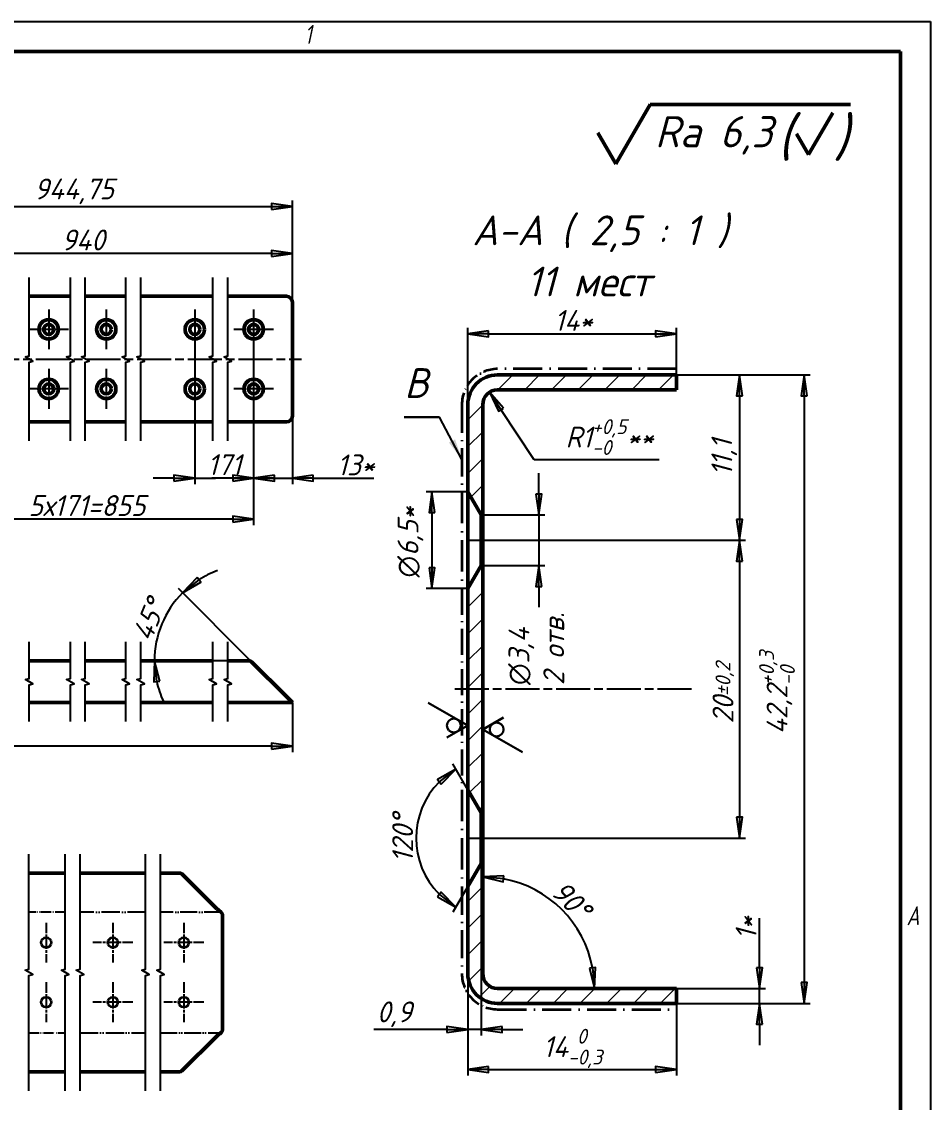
# Model space of a CAD drawing. Header units: millimetres. Extents: x 0 to 840, y 0 to 594.
# Drawn here: x 535.1 to 840, y 231.2 to 594 of the extents above; entities that cross this region are included whole.
import ezdxf
from ezdxf.enums import TextEntityAlignment as Align

# ---------------------------------------------------------------- set-up
doc = ezdxf.new("R2010")
doc.units = ezdxf.units.MM
doc.header["$LTSCALE"] = 2
for name, pattern in [('LT_04', [0.7087, 0.4724, -0.0591, 0.1181, -0.0591]), ('LT_05', [0.37, 0.24, -0.06, 0.01, -0.06]), ('LT_16', [0.68, 0.48, -0.06, 0.01, -0.06, 0.01, -0.06])]:
    doc.linetypes.add(name, pattern=pattern)
for name, color, linetype, lineweight in [('Layer_02', 7, 'Continuous', 50), ('Layer_04', 7, 'Continuous', 50), ('Layer_05', 7, 'Continuous', 25), ('Layer_06', 7, 'Continuous', 25), ('Layer_07', 7, 'Continuous', 25), ('Layer_08', 7, 'Continuous', 25), ('Layer_09', 7, 'LT_04', 25), ('Layer_10', 7, 'Continuous', 25), ('Layer_11', 7, 'Continuous', 18), ('Layer_12', 7, 'Continuous', 50)]:
    doc.layers.add(name, color=color, linetype=linetype, lineweight=lineweight)
doc.styles.add('Style_02', font='ariali.ttf', dxfattribs={"width": 0.8})
doc.styles.add('Style_03', font='GOST Common Italic.ttf')
doc.styles.add('Style_05', font='GOST Common Italic.ttf')
doc.styles.add('Style_09', font='GOST Common Italic.ttf')
doc.dimstyles.new('DimStyle_03', dxfattribs={"dimscale": 2, "dimtxt": 3.5, "dimasz": 3.5, "dimexe": 1, "dimexo": 0, "dimgap": 0.5, "dimtad": 1, "dimrnd": 1e-08, "dimtxsty": 'Style_03', "dimblk": 'Filled-1', "dimcen": 2.5, "dimdle": 15, "dimclrd": 256, "dimclre": 256, "dimclrt": 256, "dimazin": 2, "dimtfac": 0.714286, "dimtdec": 3, "dimtmove": 0, "dimatfit": 3, "dimlwd": -1, "dimlwe": 25})
doc.dimstyles.new('DimStyle_06', dxfattribs={"dimscale": 2, "dimtxt": 3.5, "dimasz": 3.5, "dimexe": 1, "dimexo": 0, "dimgap": 0.5, "dimtad": 1, "dimrnd": 1e-08, "dimtxsty": 'Style_03', "dimblk": 'Filled-1', "dimcen": 2.5, "dimdle": 15, "dimclrd": 256, "dimclre": 256, "dimclrt": 256, "dimazin": 2, "dimtfac": 0.714286, "dimtdec": 3, "dimtmove": 0, "dimatfit": 3, "dimlwd": 25, "dimlwe": 25})

# ---------------------------------------------------------------- blocks, each defined once
blk = doc.blocks.new('Block_19')
at = {"layer": 'Layer_04', "lineweight": 25}
for p, q in [((0, 297), (420, 297)), ((420, 297), (420, 0))]:
    blk.add_line(p, q, dxfattribs=at)
at = {"layer": 'Layer_04'}
for p, q in [((415, 292), (20, 292)), ((415, 5), (415, 292))]:
    blk.add_line(p, q, dxfattribs=at)
at = {"layer": 'Layer_04', "char_height": 3.17, "attachment_point": 1, "style": 'Style_02'}
for s, insert, width in [('\\fGOST Common|b0|i1;\\H3.1700;1', (315.02, 296.44), 5.2327), ('\\fGOST Common|b0|i1;\\H3.1700;A', (416, 148.5), 5.0704)]:
    blk.add_mtext(s, dxfattribs=dict(at, insert=insert, width=width))
blk = doc.blocks.new('Block_08')
at = {"layer": 'Layer_12', "lineweight": 50}
for p, q in [((-9.099, -3.6), (-8.002, -1.7)), ((-8.002, -1.7), (-1.6, -1.7)), ((-2.939, -3.3), (-2.169, -1.967)), ((-9.676, -2.6), (-9.099, -3.6)), ((-3.324, -2.633), (-2.939, -3.3))]:
    blk.add_line(p, q, dxfattribs=at)
at = {"layer": 'Layer_07', "attachment_point": 7, "style": 'Style_03'}
for s, insert, char_height in [('\\A1;\\fGOST Common|b0|i1;\\H1.0000;Ra 6,3', (-7.848, -3.3), 1), ('\\A1;\\fGOST Common|b0|i1;\\H1.3000;(', (-3.939, -3.5), 1.3), ('\\A1;\\fGOST Common|b0|i1;\\H1.3000;)', (-2.139, -3.5), 1.3)]:
    blk.add_mtext(s, dxfattribs=dict(at, insert=insert, char_height=char_height))
blk = doc.blocks.new('Filled-1')
at = {"color": 0}
for p, q in [((0, 0), (-1, 0.143)), ((-1, 0.143), (-1, -0.143)), ((-1, 0), (0, 0)), ((-1, -0.143), (0, 0))]:
    blk.add_line(p, q, dxfattribs=at)
at = {"color": 0, "flags": 128}
blk.add_lwpolyline([(-1, -0.143), (0, 0), (-1, 0.143), (-1, -0.143)], dxfattribs=at)
at = {"color": 0}
blk.add_solid([(-1, -0.143), (0, 0), (-1, 0.143), (-1, -0.143)], dxfattribs=at)
blk = doc.blocks.new('*D20')
at = {"layer": 'Defpoints', "color": 0, "linetype": 'Continuous'}
for p in [(754.8, 475.4), (754.8, 264.4), (797.62, 264.4)]:
    blk.add_point(p, dxfattribs=at)
at = {"layer": 'Layer_10', "linetype": 'Continuous', "lineweight": 25}
for p, q in [((754.8, 475.4), (799.62, 475.4)), ((797.62, 468.4), (797.62, 271.4)), ((754.8, 264.4), (799.62, 264.4))]:
    blk.add_line(p, q, dxfattribs=at)
at = {"layer": 'Layer_10', "linetype": 'Continuous', "lineweight": 25, "xscale": 7, "yscale": 7, "zscale": 7}
for p, rotation in [((797.62, 475.4), 90), ((797.62, 264.4), 270)]:
    blk.add_blockref('Filled-1', p, dxfattribs=dict(at, rotation=rotation))
at = {"layer": 'Layer_10', "linetype": 'Continuous', "lineweight": 25, "insert": (782.55, 354.8), "char_height": 7, "attachment_point": 1, "rotation": 90, "style": 'Style_03'}
blk.add_mtext('\\A1;42,2{\\H5;\\S+0,3^ -0;}', dxfattribs=at)
blk = doc.blocks.new('*D21')
at = {"layer": 'Defpoints', "color": 0, "linetype": 'Continuous'}
for p in [(692.04, 469.56), (694.8, 465.4)]:
    blk.add_point(p, dxfattribs=at)
at = {"layer": 'Layer_10', "linetype": 'Continuous', "lineweight": 25}
for p, q in [((707.12, 446.86), (695.91, 463.73)), ((748.96, 446.86), (707.12, 446.86))]:
    blk.add_line(p, q, dxfattribs=at)
at = {"layer": 'Layer_10', "linetype": 'Continuous', "lineweight": 25, "xscale": 7, "yscale": 7, "zscale": 7, "rotation": 123.587251775582}
blk.add_blockref('Filled-1', (692.04, 469.56), dxfattribs=at)
at = {"layer": 'Layer_10', "linetype": 'Continuous', "lineweight": 25, "insert": (717.6, 460.52), "char_height": 7, "attachment_point": 1, "style": 'Style_03'}
blk.add_mtext('\\A1;\\fGOST Common|b0|i1;R1{\\H5;\\S+0,5^ -0;}**', dxfattribs=at)
blk = doc.blocks.new('*D22')
at = {"layer": 'Defpoints', "color": 0, "linetype": 'Continuous'}
for p in [(684.8, 274.4), (754.8, 264.4), (754.8, 242.21)]:
    blk.add_point(p, dxfattribs=at)
at = {"layer": 'Layer_10', "linetype": 'Continuous', "lineweight": 25}
for p, q in [((684.8, 274.4), (684.8, 240.21)), ((754.8, 264.4), (754.8, 240.21)), ((691.8, 242.21), (747.8, 242.21))]:
    blk.add_line(p, q, dxfattribs=at)
at = {"layer": 'Layer_10', "linetype": 'Continuous', "lineweight": 25, "xscale": 7, "yscale": 7, "zscale": 7, "rotation": 180}
blk.add_blockref('Filled-1', (684.8, 242.21), dxfattribs=at)
at = {"layer": 'Layer_10', "linetype": 'Continuous', "lineweight": 25, "xscale": 7, "yscale": 7, "zscale": 7}
blk.add_blockref('Filled-1', (754.8, 242.21), dxfattribs=at)
at = {"layer": 'Layer_10', "linetype": 'Continuous', "lineweight": 25, "insert": (710.02, 255.88), "char_height": 7, "attachment_point": 1, "style": 'Style_03'}
blk.add_mtext('\\A1;14{\\H5;\\S 0^ -0,3;}', dxfattribs=at)
blk = doc.blocks.new('*D23')
at = {"layer": 'Defpoints', "color": 0, "linetype": 'Continuous'}
for p in [(722.28, 288.15), (689.8, 274.4), (689.8, 269.4), (754.8, 269.4)]:
    blk.add_point(p, dxfattribs=at)
at = {"layer": 'Layer_10', "linetype": 'Continuous', "lineweight": 25}
blk.add_arc((689.8, 269.4), 37.5, 10.7108, 79.2892, dxfattribs=at)
at = {"layer": 'Layer_10', "linetype": 'Continuous', "lineweight": 25, "xscale": 7, "yscale": 7, "zscale": 7}
for p, rotation in [((689.8, 306.9), 174.6445993869469), ((727.3, 269.4), 275.3554006130528)]:
    blk.add_blockref('Filled-1', p, dxfattribs=dict(at, rotation=rotation))
at = {"layer": 'Layer_10', "linetype": 'Continuous', "lineweight": 25, "insert": (717.25, 306.29), "char_height": 7, "attachment_point": 1, "rotation": 315, "style": 'Style_03'}
blk.add_mtext('\\A1;90°', dxfattribs=at)
blk = doc.blocks.new('*D24')
at = {"layer": 'Defpoints', "color": 0, "linetype": 'Continuous'}
for p in [(754.8, 269.4), (782.68, 269.4), (754.8, 264.4)]:
    blk.add_point(p, dxfattribs=at)
at = {"layer": 'Layer_10', "linetype": 'Continuous', "lineweight": 25}
for p, q in [((782.68, 276.4), (782.68, 293.03)), ((754.8, 269.4), (784.68, 269.4)), ((782.68, 264.4), (782.68, 269.4)), ((754.8, 264.4), (784.68, 264.4)), ((782.68, 257.4), (782.68, 250.4))]:
    blk.add_line(p, q, dxfattribs=at)
at = {"layer": 'Layer_10', "linetype": 'Continuous', "lineweight": 25, "xscale": 7, "yscale": 7, "zscale": 7}
for p, rotation in [((782.68, 269.4), 270), ((782.68, 264.4), 90)]:
    blk.add_blockref('Filled-1', p, dxfattribs=dict(at, rotation=rotation))
at = {"layer": 'Layer_10', "linetype": 'Continuous', "lineweight": 25, "insert": (774.68, 285.77), "char_height": 7, "attachment_point": 1, "rotation": 90, "style": 'Style_03'}
blk.add_mtext('\\A1;\\fGOST Common|b0|i1;1*', dxfattribs=at)
blk = doc.blocks.new('*D26')
at = {"layer": 'Defpoints', "color": 0, "linetype": 'Continuous'}
for p in [(584, 395.56), (604.29, 379.42), (611.94, 379.43), (611.95, 379.42)]:
    blk.add_point(p, dxfattribs=at)
at = {"layer": 'Layer_10', "linetype": 'Continuous', "lineweight": 25}
for p, q in [((611.94, 379.43), (587.71, 403.66)), ((604.29, 379.42), (577.67, 379.42))]:
    blk.add_line(p, q, dxfattribs=at)
for start, end in [(110.1021, 122.551), (135, 180), (192.449, 204.8979)]:
    blk.add_arc((611.95, 379.42), 32.28, start, end, dxfattribs=at)
at = {"layer": 'Layer_10', "linetype": 'Continuous', "lineweight": 25, "xscale": 7, "yscale": 7, "zscale": 7}
for p, rotation in [((589.13, 402.25), 218.7755188875438), ((579.67, 379.42), 96.2244811123814)]:
    blk.add_blockref('Filled-1', p, dxfattribs=dict(at, rotation=rotation))
at = {"layer": 'Layer_10', "linetype": 'Continuous', "lineweight": 25, "insert": (571.98, 388.17), "char_height": 7, "attachment_point": 1, "rotation": 67.5, "style": 'Style_03'}
blk.add_mtext('\\A1;45°', dxfattribs=at)
blk = doc.blocks.new('*D27')
at = {"layer": 'Defpoints', "color": 0, "linetype": 'Continuous'}
for p in [(684.8, 419.9), (684.8, 319.9), (775.93, 319.9)]:
    blk.add_point(p, dxfattribs=at)
at = {"layer": 'Layer_10', "linetype": 'Continuous', "lineweight": 25}
for p, q in [((684.8, 419.9), (777.93, 419.9)), ((775.93, 412.9), (775.93, 326.9)), ((684.8, 319.9), (777.93, 319.9))]:
    blk.add_line(p, q, dxfattribs=at)
at = {"layer": 'Layer_10', "linetype": 'Continuous', "lineweight": 25, "xscale": 7, "yscale": 7, "zscale": 7}
for p, rotation in [((775.93, 419.9), 90), ((775.93, 319.9), 270)]:
    blk.add_blockref('Filled-1', p, dxfattribs=dict(at, rotation=rotation))
at = {"layer": 'Layer_10', "linetype": 'Continuous', "lineweight": 25, "insert": (766.93, 358.4), "char_height": 7, "attachment_point": 1, "rotation": 90, "style": 'Style_03'}
blk.add_mtext('\\A1;20{\\H5;±0,2}', dxfattribs=at)
blk = doc.blocks.new('*D29')
at = {"layer": 'Defpoints', "color": 0, "linetype": 'Continuous'}
for p in [(625.95, 531.93), (625.95, 499.79), (481.15, 480.69)]:
    blk.add_point(p, dxfattribs=at)
at = {"layer": 'Layer_10', "linetype": 'Continuous', "lineweight": 25}
for p, q in [((481.15, 480.69), (481.15, 533.93)), ((625.95, 499.79), (625.95, 533.93)), ((488.15, 531.93), (618.95, 531.93))]:
    blk.add_line(p, q, dxfattribs=at)
at = {"layer": 'Layer_10', "linetype": 'Continuous', "lineweight": 25, "xscale": 7, "yscale": 7, "zscale": 7, "rotation": 180}
blk.add_blockref('Filled-1', (481.15, 531.93), dxfattribs=at)
at = {"layer": 'Layer_10', "linetype": 'Continuous', "lineweight": 25, "xscale": 7, "yscale": 7, "zscale": 7}
blk.add_blockref('Filled-1', (625.95, 531.93), dxfattribs=at)
at = {"layer": 'Layer_10', "linetype": 'Continuous', "lineweight": 25, "insert": (539.31, 541.33), "char_height": 7, "attachment_point": 1, "style": 'Style_03'}
blk.add_mtext('\\A1;944,75', dxfattribs=at)
blk = doc.blocks.new('*D31')
at = {"layer": 'Defpoints', "color": 0, "linetype": 'Continuous'}
for p in [(754.8, 475.4), (694.8, 419.9), (775.93, 419.9)]:
    blk.add_point(p, dxfattribs=at)
at = {"layer": 'Layer_10', "linetype": 'Continuous', "lineweight": 25}
for p, q in [((754.8, 475.4), (777.93, 475.4)), ((775.93, 468.4), (775.93, 426.9)), ((694.8, 419.9), (777.93, 419.9))]:
    blk.add_line(p, q, dxfattribs=at)
at = {"layer": 'Layer_10', "linetype": 'Continuous', "lineweight": 25, "xscale": 7, "yscale": 7, "zscale": 7}
for p, rotation in [((775.93, 475.4), 90), ((775.93, 419.9), 270)]:
    blk.add_blockref('Filled-1', p, dxfattribs=dict(at, rotation=rotation))
at = {"layer": 'Layer_10', "linetype": 'Continuous', "lineweight": 25, "insert": (766.53, 441.49), "char_height": 7, "attachment_point": 1, "rotation": 90, "style": 'Style_03'}
blk.add_mtext('\\A1;11,1', dxfattribs=at)
blk = doc.blocks.new('*D32')
at = {"layer": 'Defpoints', "color": 0, "linetype": 'Continuous'}
for p in [(689.8, 428.4), (708.66, 428.4), (689.8, 411.4)]:
    blk.add_point(p, dxfattribs=at)
at = {"layer": 'Layer_10', "linetype": 'Continuous', "lineweight": 25}
for p, q in [((708.66, 435.4), (708.66, 442.4)), ((689.8, 428.4), (710.66, 428.4)), ((708.66, 428.4), (708.66, 411.4)), ((689.8, 411.4), (710.66, 411.4)), ((708.66, 404.4), (708.66, 397.4))]:
    blk.add_line(p, q, dxfattribs=at)
at = {"layer": 'Layer_10', "linetype": 'Continuous', "lineweight": 25, "xscale": 7, "yscale": 7, "zscale": 7}
for p, rotation in [((708.66, 428.4), 270), ((708.66, 411.4), 90)]:
    blk.add_blockref('Filled-1', p, dxfattribs=dict(at, rotation=rotation))
at = {"layer": 'Layer_10', "linetype": 'Continuous', "lineweight": 25, "insert": (698.47, 371.29), "char_height": 7, "attachment_point": 1, "rotation": 90, "style": 'Style_03'}
blk.add_mtext('\\A1;\\fAIGDT|b0|i0;n\\fGOST Common|b0|i1;3,4\\P\\fGOST Common|b0|i1;2 отв.', dxfattribs=at)
blk = doc.blocks.new('*D33')
at = {"layer": 'Defpoints', "color": 0, "linetype": 'Continuous'}
for p in [(684.8, 436.15), (672.79, 403.65), (684.8, 403.65)]:
    blk.add_point(p, dxfattribs=at)
at = {"layer": 'Layer_10', "linetype": 'Continuous', "lineweight": 25}
for p, q in [((684.8, 436.15), (670.79, 436.15)), ((672.79, 429.15), (672.79, 410.65)), ((684.8, 403.65), (670.79, 403.65))]:
    blk.add_line(p, q, dxfattribs=at)
at = {"layer": 'Layer_10', "linetype": 'Continuous', "lineweight": 25, "xscale": 7, "yscale": 7, "zscale": 7}
for p, rotation in [((672.79, 436.15), 90), ((672.79, 403.65), 270)]:
    blk.add_blockref('Filled-1', p, dxfattribs=dict(at, rotation=rotation))
at = {"layer": 'Layer_10', "linetype": 'Continuous', "lineweight": 25, "insert": (661.26, 407.39), "char_height": 7, "attachment_point": 1, "rotation": 90, "style": 'Style_03'}
blk.add_mtext('\\A1;\\fAIGDT|b0|i0;n\\fGOST Common|b0|i1;6,5*', dxfattribs=at)
blk = doc.blocks.new('*D34')
at = {"layer": 'Defpoints', "color": 0, "linetype": 'Continuous'}
for p in [(684.8, 336.15), (669.06, 329.04), (694.19, 319.9), (689.28, 311.4)]:
    blk.add_point(p, dxfattribs=at)
at = {"layer": 'Layer_10', "linetype": 'Continuous', "lineweight": 25}
for p, q in [((684.8, 336.15), (679.82, 344.79)), ((689.28, 311.4), (679.82, 295.01))]:
    blk.add_line(p, q, dxfattribs=at)
blk.add_arc((694.19, 319.9), 26.74, 135.0432, 224.9568, dxfattribs=at)
at = {"layer": 'Layer_10', "linetype": 'Continuous', "lineweight": 25, "xscale": 7, "yscale": 7, "zscale": 7}
for p, rotation in [((680.82, 343.05), 37.52158526604798), ((680.82, 296.74), 322.4784147339587)]:
    blk.add_blockref('Filled-1', p, dxfattribs=dict(at, rotation=rotation))
at = {"layer": 'Layer_10', "linetype": 'Continuous', "lineweight": 25, "insert": (659.45, 311.69), "char_height": 7, "attachment_point": 1, "rotation": 90, "style": 'Style_03'}
blk.add_mtext('\\A1;120°', dxfattribs=at)
blk = doc.blocks.new('*D35')
at = {"layer": 'Defpoints', "color": 0, "linetype": 'Continuous'}
for p in [(689.28, 311.4), (684.8, 303.65), (684.8, 255.66)]:
    blk.add_point(p, dxfattribs=at)
at = {"layer": 'Layer_10', "linetype": 'Continuous', "lineweight": 25}
for p, q in [((689.28, 311.4), (689.28, 253.66)), ((684.8, 303.65), (684.8, 253.66)), ((677.8, 255.66), (653.28, 255.66)), ((689.28, 255.66), (684.8, 255.66)), ((696.28, 255.66), (703.28, 255.66))]:
    blk.add_line(p, q, dxfattribs=at)
at = {"layer": 'Layer_10', "linetype": 'Continuous', "lineweight": 25, "xscale": 7, "yscale": 7, "zscale": 7}
blk.add_blockref('Filled-1', (684.8, 255.66), dxfattribs=at)
at = {"layer": 'Layer_10', "linetype": 'Continuous', "lineweight": 25, "xscale": 7, "yscale": 7, "zscale": 7, "rotation": 180}
blk.add_blockref('Filled-1', (689.28, 255.66), dxfattribs=at)
at = {"layer": 'Layer_10', "linetype": 'Continuous', "lineweight": 25, "insert": (654.28, 265.06), "char_height": 7, "attachment_point": 1, "style": 'Style_03'}
blk.add_mtext('\\A1;0,9', dxfattribs=at)
blk = doc.blocks.new('*D36')
at = {"layer": 'Defpoints', "color": 0, "linetype": 'Continuous'}
for p in [(612.95, 490.69), (625.95, 461.59), (612.95, 440.69)]:
    blk.add_point(p, dxfattribs=at)
at = {"layer": 'Layer_10', "linetype": 'Continuous', "lineweight": 25}
for p, q in [((612.95, 490.69), (612.95, 438.69)), ((625.95, 461.59), (625.95, 438.69)), ((605.95, 440.69), (598.95, 440.69)), ((612.95, 440.69), (625.95, 440.69)), ((632.95, 440.69), (653.28, 440.69))]:
    blk.add_line(p, q, dxfattribs=at)
at = {"layer": 'Layer_10', "linetype": 'Continuous', "lineweight": 25, "xscale": 7, "yscale": 7, "zscale": 7}
blk.add_blockref('Filled-1', (612.95, 440.69), dxfattribs=at)
at = {"layer": 'Layer_10', "linetype": 'Continuous', "lineweight": 25, "xscale": 7, "yscale": 7, "zscale": 7, "rotation": 180}
blk.add_blockref('Filled-1', (625.95, 440.69), dxfattribs=at)
at = {"layer": 'Layer_10', "linetype": 'Continuous', "lineweight": 25, "insert": (640.95, 448.69), "char_height": 7, "attachment_point": 1, "style": 'Style_03'}
blk.add_mtext('\\A1;\\fGOST Common|b0|i1;13*', dxfattribs=at)
blk = doc.blocks.new('*D37')
at = {"layer": 'Defpoints', "color": 0, "linetype": 'Continuous'}
for p in [(593.2, 490.69), (612.95, 490.69), (593.2, 440.69)]:
    blk.add_point(p, dxfattribs=at)
at = {"layer": 'Layer_10', "linetype": 'Continuous', "lineweight": 25}
for p, q in [((593.2, 490.69), (593.2, 438.69)), ((612.95, 490.69), (612.95, 438.69)), ((586.2, 440.69), (579.2, 440.69)), ((593.2, 440.69), (600.2, 440.69)), ((605.95, 440.69), (600.2, 440.69)), ((612.95, 440.69), (605.95, 440.69)), ((619.95, 440.69), (626.95, 440.69))]:
    blk.add_line(p, q, dxfattribs=at)
at = {"layer": 'Layer_10', "linetype": 'Continuous', "lineweight": 25, "xscale": 7, "yscale": 7, "zscale": 7}
blk.add_blockref('Filled-1', (593.2, 440.69), dxfattribs=at)
at = {"layer": 'Layer_10', "linetype": 'Continuous', "lineweight": 25, "xscale": 7, "yscale": 7, "zscale": 7, "rotation": 180}
blk.add_blockref('Filled-1', (612.95, 440.69), dxfattribs=at)
at = {"layer": 'Layer_10', "linetype": 'Continuous', "lineweight": 25, "insert": (597.46, 448.78), "char_height": 7, "attachment_point": 1, "style": 'Style_03'}
blk.add_mtext('\\A1;171', dxfattribs=at)
blk = doc.blocks.new('*D38')
at = {"layer": 'Defpoints', "color": 0, "linetype": 'Continuous'}
for p in [(505.61, 490.69), (612.95, 490.69), (505.61, 426.95)]:
    blk.add_point(p, dxfattribs=at)
at = {"layer": 'Layer_10', "linetype": 'Continuous', "lineweight": 25}
for p, q in [((505.61, 490.69), (505.61, 424.95)), ((612.95, 490.69), (612.95, 424.95)), ((605.95, 426.95), (512.61, 426.95))]:
    blk.add_line(p, q, dxfattribs=at)
at = {"layer": 'Layer_10', "linetype": 'Continuous', "lineweight": 25, "xscale": 7, "yscale": 7, "zscale": 7, "rotation": 180}
blk.add_blockref('Filled-1', (505.61, 426.95), dxfattribs=at)
at = {"layer": 'Layer_10', "linetype": 'Continuous', "lineweight": 25, "xscale": 7, "yscale": 7, "zscale": 7}
blk.add_blockref('Filled-1', (612.95, 426.95), dxfattribs=at)
at = {"layer": 'Layer_10', "linetype": 'Continuous', "lineweight": 25, "insert": (537.39, 435.04), "char_height": 7, "attachment_point": 1, "style": 'Style_03'}
blk.add_mtext('\\A1;\\fGOST Common|b0|i1;5х171=855', dxfattribs=at)
blk = doc.blocks.new('*D42')
at = {"layer": 'Defpoints', "color": 0, "linetype": 'Continuous'}
for p in [(100.92, 365.42), (625.95, 365.42), (100.92, 350.76)]:
    blk.add_point(p, dxfattribs=at)
at = {"layer": 'Layer_10', "linetype": 'Continuous', "lineweight": 25}
for p, q in [((100.92, 365.42), (100.92, 348.76)), ((625.95, 365.42), (625.95, 348.76)), ((618.95, 350.76), (107.92, 350.76))]:
    blk.add_line(p, q, dxfattribs=at)
at = {"layer": 'Layer_10', "linetype": 'Continuous', "lineweight": 25, "xscale": 7, "yscale": 7, "zscale": 7, "rotation": 180}
blk.add_blockref('Filled-1', (100.92, 350.76), dxfattribs=at)
at = {"layer": 'Layer_10', "linetype": 'Continuous', "lineweight": 25, "xscale": 7, "yscale": 7, "zscale": 7}
blk.add_blockref('Filled-1', (625.95, 350.76), dxfattribs=at)
at = {"layer": 'Layer_10', "linetype": 'Continuous', "lineweight": 25, "insert": (354.56, 358.85), "char_height": 7, "attachment_point": 1, "style": 'Style_03'}
blk.add_mtext('\\A1;1907', dxfattribs=at)
blk = doc.blocks.new('Block_15')
at = {"layer": 'Layer_12', "lineweight": 30}
for p, q in [((0, 0), (1.097, 1.9)), ((-0.577, 1), (0, 0))]:
    blk.add_line(p, q, dxfattribs=at)
blk.add_circle((0, 0.667), 0.333, dxfattribs=at)
blk = doc.blocks.new('Block_16')
at = {"layer": 'Layer_12', "lineweight": 30}
for p, q in [((0, 0), (1.097, 1.9)), ((-0.577, 1), (0, 0))]:
    blk.add_line(p, q, dxfattribs=at)
blk.add_circle((0, 0.667), 0.333, dxfattribs=at)
blk = doc.blocks.new('*D45')
at = {"layer": 'Defpoints', "color": 0, "linetype": 'Continuous'}
for p in [(485.9, 516.19), (625.95, 499.79), (485.9, 480.69)]:
    blk.add_point(p, dxfattribs=at)
at = {"layer": 'Layer_10', "linetype": 'Continuous', "lineweight": 25}
for p, q in [((485.9, 480.69), (485.9, 518.19)), ((618.95, 516.19), (492.9, 516.19)), ((625.95, 499.79), (625.95, 518.19))]:
    blk.add_line(p, q, dxfattribs=at)
at = {"layer": 'Layer_10', "linetype": 'Continuous', "lineweight": 25, "xscale": 7, "yscale": 7, "zscale": 7, "rotation": 180}
blk.add_blockref('Filled-1', (485.9, 516.19), dxfattribs=at)
at = {"layer": 'Layer_10', "linetype": 'Continuous', "lineweight": 25, "xscale": 7, "yscale": 7, "zscale": 7}
blk.add_blockref('Filled-1', (625.95, 516.19), dxfattribs=at)
at = {"layer": 'Layer_10', "linetype": 'Continuous', "lineweight": 25, "insert": (548.49, 524.19), "char_height": 7, "attachment_point": 1, "style": 'Style_03'}
blk.add_mtext('\\A1;940', dxfattribs=at)
blk = doc.blocks.new('Block_18')
at = {"layer": 'Layer_12', "lineweight": 30}
blk.add_line((0, 0), (-1.682, 0), dxfattribs=at)
at = {"layer": 'Layer_07', "style": 'Style_09'}
blk.add_text('В', height=1.426, dxfattribs=at).set_placement((-1.682, 0.5), align=Align.BOTTOM_LEFT)
blk = doc.blocks.new('*D53')
at = {"layer": 'Defpoints', "color": 0, "linetype": 'Continuous'}
for p in [(754.8, 489.18), (754.8, 475.4), (684.8, 465.4)]:
    blk.add_point(p, dxfattribs=at)
at = {"layer": 'Layer_10', "linetype": 'Continuous', "lineweight": 25}
for p, q in [((684.8, 465.4), (684.8, 491.18)), ((754.8, 475.4), (754.8, 491.18)), ((691.8, 489.18), (747.8, 489.18))]:
    blk.add_line(p, q, dxfattribs=at)
at = {"layer": 'Layer_10', "linetype": 'Continuous', "lineweight": 25, "xscale": 7, "yscale": 7, "zscale": 7, "rotation": 180}
blk.add_blockref('Filled-1', (684.8, 489.18), dxfattribs=at)
at = {"layer": 'Layer_10', "linetype": 'Continuous', "lineweight": 25, "xscale": 7, "yscale": 7, "zscale": 7}
blk.add_blockref('Filled-1', (754.8, 489.18), dxfattribs=at)
at = {"layer": 'Layer_10', "linetype": 'Continuous', "lineweight": 25, "insert": (713.78, 497.18), "char_height": 7, "attachment_point": 1, "style": 'Style_03'}
blk.add_mtext('\\A1;\\fGOST Common|b0|i1;14*', dxfattribs=at)

msp = doc.modelspace()

# ---------------------------------------------------------------- hatches: boundary and pattern name
at = {"layer": 'Layer_11'}
h = msp.add_hatch(dxfattribs=at)
h.set_pattern_fill('ANSI31', color=256, scale=50.8, style=0)
h.set_pattern_definition([(45, (0, 0), (-4.49013, 4.49013), [])])
h.paths.add_polyline_path([(689.2782, 328.3978), (689.8037, 328.3978), (689.8037, 411.3978), (689.2782, 411.3978), (684.8037, 403.6478), (684.8037, 336.1478)])
edge = h.paths.add_edge_path()
edge.add_ellipse((694.8037, 465.3978), major_axis=(-10, 0), ratio=1, start_angle=270, end_angle=360)
edge.add_line((684.8037, 465.3978), (684.8037, 436.1478))
edge.add_line((684.8037, 436.1478), (689.2782, 428.3978))
edge.add_line((689.2782, 428.3978), (689.8037, 428.3978))
edge.add_line((689.8037, 428.3978), (689.8037, 465.3978))
edge.add_ellipse((694.8037, 465.3978), major_axis=(0, 5), ratio=1, start_angle=0, end_angle=90, ccw=False)
edge.add_line((694.8037, 470.3978), (754.8037, 470.3978))
edge.add_line((754.8037, 470.3978), (754.8037, 475.3978))
edge.add_line((754.8037, 475.3978), (694.8037, 475.3978))
edge = h.paths.add_edge_path()
edge.add_line((754.8037, 269.3978), (694.8037, 269.3978))
edge.add_ellipse((694.8037, 274.3978), major_axis=(-5, 0), ratio=1, start_angle=0, end_angle=90, ccw=False)
edge.add_line((689.8037, 274.3978), (689.8037, 311.3978))
edge.add_line((689.8037, 311.3978), (689.2782, 311.3978))
edge.add_line((689.2782, 311.3978), (684.8037, 303.6478))
edge.add_line((684.8037, 303.6478), (684.8037, 274.3978))
edge.add_ellipse((694.8037, 274.3978), major_axis=(0, -10), ratio=1, start_angle=270, end_angle=360)
edge.add_line((694.8037, 264.3978), (754.8037, 264.3978))
edge.add_line((754.8037, 264.3978), (754.8037, 269.3978))

# ---------------------------------------------------------------- linework, layer by layer
at = {"layer": 'Layer_02'}
for p, q in [((537.6452, 501.7935), (551.4601, 501.7935)), ((556.4601, 501.7935), (570.0546, 501.7935)), ((575.0546, 501.7935), (599.2903, 501.7935)), ((604.2903, 501.7935), (623.9518, 501.7935)), ((625.9518, 499.7935), (625.9518, 461.5935)), ((754.8037, 475.3978), (694.8037, 475.3978)), ((754.8037, 470.3978), (754.8037, 475.3978)), ((694.8037, 470.3978), (754.8037, 470.3978)), ((684.8037, 465.3978), (684.8037, 436.1478)), ((689.8037, 428.3978), (689.8037, 465.3978)), ((551.4601, 459.5935), (537.6452, 459.5935)), ((570.0546, 459.5935), (556.4601, 459.5935)), ((599.2903, 459.5935), (575.0546, 459.5935)), ((623.9518, 459.5935), (604.2903, 459.5935)), ((684.8037, 436.1478), (689.2782, 428.3978)), ((684.8037, 403.6478), (684.8037, 436.1478)), ((689.2782, 428.3978), (689.8037, 428.3978)), ((689.2782, 428.3978), (689.2782, 411.3978)), ((689.8037, 428.3978), (689.8037, 411.3978)), ((689.2782, 411.3978), (684.8037, 403.6478)), ((689.8037, 411.3978), (689.2782, 411.3978)), ((689.8037, 328.3978), (689.8037, 411.3978)), ((684.8037, 403.6478), (684.8037, 336.1478)), ((537.6452, 379.4206), (551.4601, 379.4206)), ((556.4601, 379.4206), (570.0546, 379.4206)), ((575.0546, 379.4206), (599.2903, 379.4206)), ((604.2903, 379.4206), (611.5376, 379.4206)), ((623.9518, 367.4206), (612.2447, 379.1277)), ((623.9518, 367.4206), (625.9518, 365.4206)), ((551.4601, 365.4206), (537.6452, 365.4206)), ((570.0546, 365.4206), (556.4601, 365.4206)), ((599.2903, 365.4206), (575.0546, 365.4206)), ((625.9518, 365.4206), (604.2903, 365.4206)), ((684.8037, 336.1478), (689.2782, 328.3978)), ((684.8037, 303.6478), (684.8037, 336.1478)), ((689.2782, 328.3978), (689.8037, 328.3978)), ((689.2782, 328.3978), (689.2782, 311.3978)), ((689.8037, 328.3978), (689.8037, 311.3978)), ((689.2782, 311.3978), (684.8037, 303.6478)), ((689.8037, 311.3978), (689.2782, 311.3978)), ((689.8037, 274.3978), (689.8037, 311.3978)), ((537.5663, 308.1674), (549.6974, 308.1674)), ((554.6974, 308.1674), (576.6901, 308.1674)), ((581.6901, 308.1674), (588.1373, 308.1674)), ((600.5515, 296.1674), (588.8444, 307.8745)), ((684.8037, 303.6478), (684.8037, 274.3978)), ((602.5515, 293.9054), (602.5515, 255.7054)), ((754.8037, 269.3978), (694.8037, 269.3978)), ((754.8037, 264.3978), (754.8037, 269.3978)), ((694.8037, 264.3978), (754.8037, 264.3978)), ((588.8444, 241.7364), (600.5515, 253.4435)), ((549.6974, 241.4435), (537.5663, 241.4435)), ((576.6901, 241.4435), (554.6974, 241.4435)), ((588.1373, 241.4435), (581.6901, 241.4435))]:
    msp.add_line(p, q, dxfattribs=at)
for centre, radius in [((544.1783, 490.6935), 3.25), ((563.5125, 490.6935), 3.25), ((593.1986, 490.6935), 3.25), ((612.9518, 490.6935), 3.25), ((544.1783, 490.6935), 1.7), ((563.5125, 490.6935), 1.7), ((593.1986, 490.6935), 1.7), ((612.9518, 490.6935), 1.7), ((544.1783, 470.6935), 3.25), ((544.1783, 470.6935), 1.7), ((563.5125, 470.6935), 3.25), ((563.5125, 470.6935), 1.7), ((593.1986, 470.6935), 3.25), ((593.1986, 470.6935), 1.7), ((612.9518, 470.6935), 3.25), ((612.9518, 470.6935), 1.7)]:
    msp.add_circle(centre, radius, dxfattribs=at)
at = {"layer": 'Layer_02', "lineweight": 35}
for centre in [(543.3531, 284.8054), (565.7389, 284.8054), (589.5515, 284.8054), (543.3531, 264.8054), (565.7389, 264.8054), (589.5515, 264.8054)]:
    msp.add_circle(centre, 1.7, dxfattribs=at)
at = {"layer": 'Layer_02'}
for centre, radius, start, end in [((623.9518, 499.7935), 2, 0, 90), ((694.8037, 465.3978), 10, 90, 180), ((694.8037, 465.3978), 5, 90, 180), ((623.9518, 461.5935), 2, 270, 0), ((611.5376, 378.4206), 1, 45, 90), ((588.1373, 307.1674), 1, 45, 90), ((694.8037, 274.3978), 10, 180, 270), ((694.8037, 274.3978), 5, 180, 270), ((588.1373, 242.4435), 1, 270, 315)]:
    msp.add_arc(centre, radius, start, end, dxfattribs=at)
for points in [[(601.0515, 295.8035), (600.8884, 295.9248), (600.72, 296.0461), (600.5515, 296.1674)], [(600.5515, 253.4435), (600.72, 253.5648), (600.8884, 253.6861), (601.0515, 253.8073)]]:
    msp.add_open_spline(points, degree=3, dxfattribs=at)
for points, knots in [([(602.5515, 293.9054), (602.5515, 294.4809), (602.0228, 295.0564), (601.2782, 295.632), (601.2042, 295.6891), (601.1284, 295.7463), (601.0515, 295.8035)], [0, 0, 0, 0, 1.19897336, 1.19897336, 1.19897336, 1.31811607, 1.31811607, 1.31811607, 1.31811607]), ([(601.0515, 253.8073), (601.8255, 254.3829), (602.4423, 254.9584), (602.5373, 255.5339), (602.5468, 255.5911), (602.5515, 255.6482), (602.5515, 255.7054)], [-1.31811607, -1.31811607, -1.31811607, -1.31811607, -0.11914271, -0.11914271, -0.11914271, 0, 0, 0, 0])]:
    msp.add_open_spline(points, degree=3, knots=knots, dxfattribs=at)
at = {"layer": 'Layer_05', "flags": 128}
for points in [[(537.6453, 453.2435), (537.6453, 479.6369), (538.8953, 479.9718), (536.3953, 481.4152), (537.6453, 481.7502), (537.6453, 508.1435)], [(551.4601, 453.2435), (551.4601, 479.6369), (552.7101, 479.9718), (550.2101, 481.4152), (551.4601, 481.7502), (551.4601, 508.1435)], [(556.4601, 453.2435), (556.4601, 479.6369), (557.7101, 479.9718), (555.2101, 481.4152), (556.4601, 481.7502), (556.4601, 508.1435)], [(570.0546, 453.2435), (570.0546, 479.6369), (571.3046, 479.9718), (568.8046, 481.4152), (570.0546, 481.7502), (570.0546, 508.1435)], [(575.0546, 453.2435), (575.0546, 479.6369), (576.3046, 479.9718), (573.8046, 481.4152), (575.0546, 481.7502), (575.0546, 508.1435)], [(599.2903, 453.2435), (599.2903, 479.6369), (600.5403, 479.9718), (598.0403, 481.4152), (599.2903, 481.7502), (599.2903, 508.1435)], [(604.2903, 453.2435), (604.2903, 479.6369), (605.5403, 479.9718), (603.0403, 481.4152), (604.2903, 481.7502), (604.2903, 508.1435)], [(537.6453, 359.0706), (537.6453, 371.364), (538.8953, 371.6989), (536.3953, 373.1423), (537.6453, 373.4772), (537.6453, 385.7706)], [(551.4601, 359.0706), (551.4601, 371.364), (552.7101, 371.6989), (550.2101, 373.1423), (551.4601, 373.4772), (551.4601, 385.7706)], [(556.4601, 359.0706), (556.4601, 371.364), (557.7101, 371.6989), (555.2101, 373.1423), (556.4601, 373.4772), (556.4601, 385.7706)], [(570.0546, 359.0706), (570.0546, 371.364), (571.3046, 371.6989), (568.8046, 373.1423), (570.0546, 373.4772), (570.0546, 385.7706)], [(575.0546, 359.0706), (575.0546, 371.364), (576.3046, 371.6989), (573.8046, 373.1423), (575.0546, 373.4772), (575.0546, 385.7706)], [(599.2903, 359.0706), (599.2903, 371.364), (600.5403, 371.6989), (598.0403, 373.1423), (599.2903, 373.4772), (599.2903, 385.7706)], [(604.2903, 359.0706), (604.2903, 371.364), (605.5403, 371.6989), (603.0403, 373.1423), (604.2903, 373.4772), (604.2903, 385.7706)], [(537.5663, 235.0935), (537.5663, 273.7488), (538.8163, 274.0837), (536.3163, 275.5271), (537.5663, 275.8621), (537.5663, 314.5174)], [(549.6974, 235.0935), (549.6974, 273.7488), (550.9474, 274.0837), (548.4474, 275.5271), (549.6974, 275.8621), (549.6974, 314.5174)], [(554.6974, 235.0935), (554.6974, 273.7488), (555.9474, 274.0837), (553.4474, 275.5271), (554.6974, 275.8621), (554.6974, 314.5174)], [(576.6901, 235.0935), (576.6901, 273.7488), (577.9401, 274.0837), (575.4401, 275.5271), (576.6901, 275.8621), (576.6901, 314.5174)], [(581.6901, 235.0935), (581.6901, 273.7488), (582.9401, 274.0837), (580.4401, 275.5271), (581.6901, 275.8621), (581.6901, 314.5174)]]:
    msp.add_lwpolyline(points, dxfattribs=at)
at = {"layer": 'Layer_06', "linetype": 'LT_04', "ltscale": 3.72192}
for p, q in [((544.1783, 497.3935), (544.1783, 483.9935)), ((563.5125, 497.3935), (563.5125, 483.9935)), ((593.1986, 497.3935), (593.1986, 483.9935)), ((612.9518, 497.3935), (612.9518, 483.9935)), ((619.6518, 490.6935), (606.2518, 490.6935)), ((544.1783, 477.3935), (544.1783, 463.9935)), ((563.5125, 477.3935), (563.5125, 463.9935)), ((612.9518, 477.3935), (612.9518, 463.9935)), ((619.6518, 470.6935), (606.2518, 470.6935)), ((543.3531, 291.5054), (543.3531, 278.1054)), ((565.7389, 291.5054), (565.7389, 278.1054)), ((589.5515, 291.5054), (589.5515, 278.1054)), ((572.4389, 284.8054), (559.0389, 284.8054)), ((596.2515, 284.8054), (582.8515, 284.8054)), ((543.3531, 271.5054), (543.3531, 258.1054)), ((565.7389, 271.5054), (565.7389, 258.1054)), ((589.5515, 271.5054), (589.5515, 258.1054)), ((572.4389, 264.8054), (559.0389, 264.8054)), ((596.2515, 264.8054), (582.8515, 264.8054))]:
    msp.add_line(p, q, dxfattribs=at)
at = {"layer": 'Layer_06', "linetype": 'LT_04', "ltscale": 3.675562}
for p, q in [((550.8783, 490.6935), (537.6452, 490.6935)), ((550.8783, 470.6935), (537.6452, 470.6935))]:
    msp.add_line(p, q, dxfattribs=at)
at = {"layer": 'Layer_08', "linetype": 'LT_04', "ltscale": 11.993792}
for p, q in [((97.9187, 480.6935), (628.9518, 480.6935)), ((759.8037, 369.8978), (680.008, 369.8978))]:
    msp.add_line(p, q, dxfattribs=at)
at = {"layer": 'Layer_08', "linetype": 'LT_04', "ltscale": 2.923501}
for p, q in [((684.2782, 419.8978), (694.8037, 419.8978)), ((684.2782, 319.8978), (694.8037, 319.8978))]:
    msp.add_line(p, q, dxfattribs=at)
at = {"layer": 'Layer_09', "linetype": 'LT_16', "ltscale": 3.511681}
for p, q in [((549.6974, 295.0364), (537.5663, 295.0364)), ((537.5663, 254.5745), (549.6974, 254.5745))]:
    msp.add_line(p, q, dxfattribs=at)
at = {"layer": 'Layer_09', "linetype": 'LT_16', "ltscale": 6.366466}
for p, q in [((576.6901, 295.0364), (554.6974, 295.0364)), ((554.6974, 254.5745), (576.6901, 254.5745))]:
    msp.add_line(p, q, dxfattribs=at)
at = {"layer": 'Layer_09', "linetype": 'LT_16', "ltscale": 5.869411}
for p, q in [((601.9657, 295.0364), (581.6901, 295.0364)), ((581.6901, 254.5745), (601.9657, 254.5745))]:
    msp.add_line(p, q, dxfattribs=at)
at = {"layer": 'Layer_10'}
msp.add_line((612.2447, 379.1277), (611.9518, 379.4206), dxfattribs=at)
at = {"layer": 'Layer_12', "linetype": 'LT_05', "lineweight": 35, "ltscale": 20.270269}
for p, q in [((754.8037, 477.3978), (694.8037, 477.3978)), ((694.8037, 262.3978), (754.8037, 262.3978))]:
    msp.add_line(p, q, dxfattribs=at)
at = {"layer": 'Layer_12', "linetype": 'LT_05', "lineweight": 35, "ltscale": 19.763514}
for p, q in [((682.8037, 465.3978), (682.8037, 436.1478)), ((682.8037, 303.6478), (682.8037, 274.3978))]:
    msp.add_line(p, q, dxfattribs=at)
at = {"layer": 'Layer_12', "linetype": 'LT_05', "lineweight": 35, "ltscale": 21.959459}
for p, q in [((682.8037, 436.1478), (682.8037, 403.6478)), ((682.8037, 336.1478), (682.8037, 303.6478))]:
    msp.add_line(p, q, dxfattribs=at)
at = {"layer": 'Layer_12', "linetype": 'LT_05', "lineweight": 35, "ltscale": 18.243244}
msp.add_line((682.8037, 403.6478), (682.8037, 336.1478), dxfattribs=at)
at = {"layer": 'Layer_12', "linetype": 'LT_05', "lineweight": 35, "ltscale": 10.028393}
for centre, start, end in [((694.8037, 465.3978), 90, 180), ((694.8037, 274.3978), 180, 270)]:
    msp.add_arc(centre, 12, start, end, dxfattribs=at)

# ---------------------------------------------------------------- block references
for name, p, xscale, yscale, zscale in [('Block_19', (0, 0), 2, 2, 2), ('Block_08', (830, 584), 10.49999982118607, 10.49999982118607, 10.49999982118607), ('Block_18', (675.2762, 461.1764), 6.99999988079071, 6.99999988079071, 6.99999988079071)]:
    msp.add_blockref(name, p, dxfattribs=dict(xscale=xscale, yscale=yscale, zscale=zscale))
at = {"xscale": 6.99999988079071, "yscale": 6.99999988079071, "zscale": 6.99999988079071}
for name, p, rotation in [('Block_15', (684.8037, 357.6642), 90), ('Block_16', (689.8037, 356.3894), 270)]:
    msp.add_blockref(name, p, dxfattribs=dict(at, rotation=rotation))

# ---------------------------------------------------------------- texts
at = {"layer": 'Layer_07', "char_height": 10, "attachment_point": 7, "style": 'Style_05'}
for s, insert in [('A-A ( 2,5 : 1 )', (686.3057, 516.6017)), ('11 мест', (704.5264, 501.7453))]:
    msp.add_mtext(s, dxfattribs=dict(at, insert=insert))

# ---------------------------------------------------------------- dimensions: what is measured, and where the dimension line sits
at = {"layer": 'Layer_10', "linetype": 'Continuous', "lineweight": 25}
for base, p1, p2, angle, text, override, picture, middle in [((625.9518, 531.9321), (481.1475, 480.6935), (625.9518, 499.7935), 180, '944,75', {"dimgap": 0.5, "dimdec": 2, "dimlfac": 6.524323, "dimtol": 0, "dimlim": 0, "dimtp": 0, "dimtm": 0, "dimtdec": 3, "dimtofl": 0, "dimatfit": 1}, '*D29', (553.5496, 531.9321)), ((485.8975, 516.1902), (625.9518, 499.7935), (485.8975, 480.6935), 180, '940', {"dimgap": 0.5, "dimdec": 2, "dimlfac": 6.711683, "dimtol": 0, "dimlim": 0, "dimtp": 0, "dimtm": 0, "dimtdec": 3, "dimtofl": 0, "dimatfit": 1}, '*D45', (555.9246, 516.1902)), ((754.8037, 489.1819), (684.8037, 465.3978), (754.8037, 475.3978), 180, '\\fGOST Common|b0|i1;<>*', {"dimgap": 0.5, "dimdec": 2, "dimlfac": 0.2, "dimtol": 0, "dimlim": 0, "dimtp": 0, "dimtm": 0, "dimtdec": 3, "dimtofl": 0, "dimatfit": 1}, '*D53', (719.8037, 489.1819)), ((505.6074, 426.9467), (612.9518, 490.6935), (505.6074, 490.6935), 180, '\\fGOST Common|b0|i1;5х171=855', {"dimgap": 0.5, "dimdec": 2, "dimlfac": 7.965018, "dimtol": 0, "dimlim": 0, "dimtp": 0, "dimtm": 0, "dimtdec": 3, "dimtofl": 0, "dimatfit": 1}, '*D38', (559.2796, 426.9467)), ((593.1986, 440.6935), (612.9518, 490.6935), (593.1986, 490.6935), 180, '171', {"dimgap": 0.5, "dimdec": 2, "dimlfac": 8.656852, "dimtol": 0, "dimlim": 0, "dimtp": 0, "dimtm": 0, "dimtdec": 3, "dimtofl": 0}, '*D37', (603.0752, 440.6935)), ((612.9518, 440.6935), (625.9518, 461.5935), (612.9518, 490.6935), 180, '\\fGOST Common|b0|i1;<>*', {"dimgap": 0.5, "dimdec": 2, "dimtol": 0, "dimlim": 0, "dimtp": 0, "dimtm": 0, "dimtdec": 3, "dimtofl": 1, "dimatfit": 1}, '*D36', (646.6181, 440.6935)), ((708.6637, 428.3978), (689.8037, 411.3978), (689.8037, 428.3978), 90, '\\fAIGDT|b0|i0;n\\fGOST Common|b0|i1;<>\\P\\fGOST Common|b0|i1;2 отв.', {"dimgap": 0.5, "dimtad": 0, "dimdec": 2, "dimlfac": 0.2, "dimtol": 0, "dimlim": 0, "dimtp": 0, "dimtm": 0, "dimtdec": 3, "dimtofl": 1, "dimatfit": 1, "dimtvp": 0}, '*D32', (708.6637, 383.8456)), ((672.7885, 403.6478), (684.8037, 436.1478), (684.8037, 403.6478), 90, '\\fAIGDT|b0|i0;n\\fGOST Common|b0|i1;<>*', {"dimgap": 0.5, "dimdec": 2, "dimlfac": 0.2, "dimtol": 0, "dimlim": 0, "dimtp": 0, "dimtm": 0, "dimtdec": 3, "dimtofl": 0, "dimatfit": 1}, '*D33', (672.7885, 419.8978)), ((100.9187, 350.7599), (625.9518, 365.4206), (100.9187, 365.4206), 180, '1907', {"dimgap": 0.5, "dimdec": 2, "dimlfac": 3.632152, "dimtol": 0, "dimlim": 0, "dimtp": 0, "dimtm": 0, "dimtdec": 3, "dimtofl": 0, "dimatfit": 1}, '*D42', (363.4353, 350.7599)), ((782.6817, 269.3978), (754.8037, 264.3978), (754.8037, 269.3978), 90, '\\fGOST Common|b0|i1;<>*', {"dimgap": 0.5, "dimdec": 2, "dimlfac": 0.2, "dimtol": 0, "dimlim": 0, "dimtp": 0, "dimtm": 0, "dimtdec": 3, "dimtofl": 1, "dimatfit": 1}, '*D24', (782.6817, 288.9001))]:
    dim = msp.add_linear_dim(base=base, p1=p1, p2=p2, angle=angle, text=text, dimstyle='DimStyle_06', override=override, dxfattribs=at)
    dim.commit()
    dim.dimension.update_dxf_attribs({"geometry": picture, "text_midpoint": middle, "dimtype": 160})
for base, p1, p2, angle, override, picture, middle in [((775.9317, 419.8978), (754.8037, 475.3978), (694.8037, 419.8978), 90, {"dimgap": 0.5, "dimdec": 2, "dimlfac": 0.2, "dimtol": 0, "dimlim": 0, "dimtp": 0, "dimtm": 0, "dimtdec": 3, "dimtofl": 0, "dimatfit": 1}, '*D31', (775.9317, 447.6478)), ((797.6181, 264.3978), (754.8037, 475.3978), (754.8037, 264.3978), 90, {"dimgap": 0.5, "dimdec": 2, "dimlfac": 0.2, "dimtol": 1, "dimlim": 0, "dimtp": 0.3, "dimtm": 1e-09, "dimtdec": 3, "dimtofl": 0, "dimatfit": 1}, '*D20', (797.6181, 369.8978)), ((775.9317, 319.8978), (684.8037, 419.8978), (684.8037, 319.8978), 90, {"dimgap": 0.5, "dimdec": 2, "dimlfac": 0.2, "dimtol": 1, "dimlim": 0, "dimtp": 0.2, "dimtm": 0.2, "dimtdec": 3, "dimtofl": 0, "dimatfit": 1}, '*D27', (775.9317, 369.8978)), ((754.8037, 242.2128), (684.8037, 274.3978), (754.8037, 264.3978), 180, {"dimgap": 0.5, "dimdec": 2, "dimlfac": 0.2, "dimtol": 1, "dimlim": 0, "dimtp": 0, "dimtm": 0.3, "dimtdec": 3, "dimtofl": 0, "dimatfit": 1}, '*D22', (719.8037, 242.2128))]:
    dim = msp.add_linear_dim(base=base, p1=p1, p2=p2, angle=angle, dimstyle='DimStyle_06', override=override, dxfattribs=at)
    dim.commit()
    dim.dimension.update_dxf_attribs({"geometry": picture, "text_midpoint": middle, "dimtype": 160})
dim = msp.add_radius_dim(center=(694.8037, 465.3978), mpoint=(692.0377, 469.5631), text='\\fGOST Common|b0|i1;<>**', dimstyle='DimStyle_06', override={"dimgap": 0.5, "dimtih": 1, "dimtoh": 1, "dimdec": 2, "dimlfac": 0.2, "dimcen": 0, "dimtol": 1, "dimlim": 0, "dimtp": 0.5, "dimtm": 1e-09, "dimtdec": 3, "dimtofl": 0}, dxfattribs=at)
dim.commit()
dim.dimension.update_dxf_attribs({"geometry": '*D21', "text_midpoint": (733.2791, 446.8554), "dimtype": 164})
for base, center, p1, p2, override, picture, middle in [((583.995926, 395.560923), (611.95178, 379.420604), (611.937638, 379.434746), (604.290264, 379.420604), {"dimgap": 0.5, "dimadec": 2, "dimtol": 0, "dimlim": 0, "dimtp": 0, "dimtm": 0, "dimtdec": 2}, '*D26', (582.128358, 391.77387)), ((669.0602, 329.0428), (694.1857, 319.8978), (684.8037, 336.1478), (689.2782, 311.3978), {"dimgap": 0.5, "dimadec": 2, "dimtol": 0, "dimlim": 0, "dimtp": 0, "dimtm": 0, "dimtdec": 2}, '*D34', (667.4477, 319.8978)), ((722.2797, 288.1478), (689.8037, 269.3978), (754.8037, 269.3978), (689.8037, 274.3978), {"dimgap": 0.5, "dimse1": 1, "dimse2": 1, "dimadec": 2, "dimtol": 0, "dimlim": 0, "dimtp": 0, "dimtm": 0, "dimtdec": 2}, '*D23', (716.3203, 295.9143))]:
    dim = msp.add_angular_dim_3p(base=base, center=center, p1=p1, p2=p2, dimstyle='DimStyle_06', override=override, dxfattribs=at)
    dim.commit()
    dim.dimension.update_dxf_attribs({"geometry": picture, "text_midpoint": middle, "dimtype": 165})
dim = msp.add_linear_dim(base=(684.8037, 255.6648), p1=(689.2782, 311.3978), p2=(684.8037, 303.6478), dimstyle='DimStyle_06', override={"dimgap": 0.5, "dimdec": 1, "dimlfac": 0.2, "dimtol": 0, "dimlim": 0, "dimtp": 0, "dimtm": 0, "dimtdec": 1, "dimtofl": 1, "dimatfit": 1}, dxfattribs=at)
dim.commit()
dim.dimension.update_dxf_attribs({"geometry": '*D35', "text_midpoint": (660.2875, 255.6648), "dimtype": 160})

# ---------------------------------------------------------------- leaders
at = {"layer": 'Layer_07'}
msp.add_leader([(682.8037, 447.0398), (675.2762, 461.1764)], dimstyle='DimStyle_03', override={"dimtad": 0}, dxfattribs=at)

doc.saveas('drawing.dxf')
